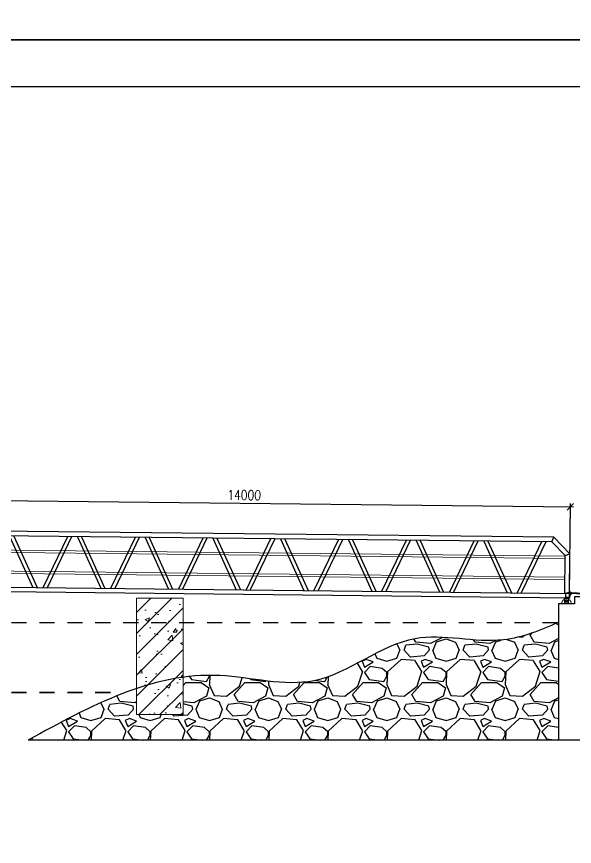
# Model space of a CAD drawing. Extents: x 15372 to 116961, y 24572 to 128109.
# Drawn here: x 28422 to 40394, y 46126 to 63933 of the extents above; entities that cross this region are included whole.
import ezdxf

# ---------------------------------------------------------------- set-up
doc = ezdxf.new("R2010")
doc.units = 0
doc.header["$LTSCALE"] = 1000
doc.header["$MEASUREMENT"] = 0
doc.linetypes.add('CENTER', pattern=[2, 1.25, -0.25, 0.25, -0.25])
doc.linetypes.add('CENTER2', pattern=[28.575, 19.05, -3.175, 3.175, -3.175])
for name, color, linetype, lineweight in [('加强板', 140, 'Continuous', 18), ('图框', 7, 'Continuous', 13), ('型材', 7, 'Continuous', 15), ('结构', 52, 'Continuous', 18), ('铝斜撑', 241, 'Continuous', 9)]:
    doc.layers.add(name, color=color, linetype=linetype, lineweight=lineweight)
for name, color, linetype in [('标注', 9, 'Continuous'), ('铝横梁', 220, 'Continuous'), ('铝通', 4, 'Continuous')]:
    doc.layers.add(name, color=color, linetype=linetype)
doc.styles.add('HZTXT', font='txtw.shx', dxfattribs={"width": 0.8, "bigfont": 'hztxtw.shx'})
doc.dimstyles.new('DIM-70', dxfattribs={"dimscale": 70, "dimtxt": 3, "dimasz": 2, "dimexe": 1, "dimexo": 1, "dimgap": 1, "dimtad": 1, "dimdec": 1, "dimdsep": 46, "dimtxsty": 'HZTXT', "dimblk": 'OBLIQUE', "dimcen": 0, "dimdle": 1, "dimclrd": 9, "dimclre": 9, "dimclrt": 2, "dimadec": 1, "dimazin": 0, "dimtfac": 1, "dimtdec": 1, "dimtix": 1, "dimtmove": 2, "dimatfit": 3, "dimldrblk": 'OBLIQUE', "dimfxl": 15, "dimtolj": 1, "dimtzin": 0, "dimarcsym": 1})

# ---------------------------------------------------------------- blocks, each defined once
blk = doc.blocks.new('JAGZZ')
at = {"color": 1, "linetype": 'CENTER2'}
for p, q in [((524707, 12979), (524707, 13014)), ((524725, 12996), (524689, 12996))]:
    blk.add_line(p, q, dxfattribs=at)
at = {"layer": '结构', "color": 4}
for p, q in [((524597, 12929), (524597, 12941)), ((524817, 12941), (524597, 12941)), ((524817, 12929), (524597, 12929)), ((524817, 12929), (524817, 12941))]:
    blk.add_line(p, q, dxfattribs=at)
for points in [[(524670, 12941), (524670, 13001), (524662, 13001), (524662, 12941)], [(524744, 12941), (524744, 13001), (524752, 13001), (524752, 12941)]]:
    blk.add_lwpolyline(points, close=True, dxfattribs=at)
at = {"layer": '结构'}
blk.add_circle((524707, 12996), 13, dxfattribs=at)
at = {"layer": '结构', "color": 4}
blk.add_arc((524707, 12931), 106, 5.7248, 174.2752, dxfattribs=at)
blk = doc.blocks.new('*U283')
at = {"color": 5, "const_width": 30}
blk.add_lwpolyline([(166, 0), (-166, 0)], dxfattribs=at)
blk = doc.blocks.new('*U284')
at = {"color": 0, "linetype": 'ByBlock', "lineweight": -2, "transparency": 16777216}
for p in [(0, 0), (600, 0), (1200, 0), (1800, 0), (2400, 0), (3000, 0), (3600, 0), (4200, 0), (4800, 0), (5400, 0), (6000, 0), (6600, 0), (7200, 0), (7800, 0), (8400, 0), (9000, 0), (9600, 0), (10200, 0), (10800, 0), (11400, 0), (12000, 0), (12600, 0)]:
    blk.add_blockref('*U283', p, dxfattribs=at)
blk = doc.blocks.new('*U285')
at = {"color": 5, "const_width": 30}
blk.add_lwpolyline([(166, 0), (-166, 0)], dxfattribs=at)
blk = doc.blocks.new('*U286')
at = {"color": 0, "linetype": 'ByBlock', "lineweight": -2, "transparency": 16777216}
for p in [(0, 0), (600, 0), (1200, 0), (1800, 0), (2400, 0), (3000, 0), (3600, 0), (4200, 0), (4800, 0), (5400, 0), (6000, 0), (6600, 0), (7200, 0), (7800, 0), (8400, 0), (9000, 0), (9600, 0), (10200, 0), (10800, 0), (11400, 0), (12000, 0), (12600, 0), (13200, 0), (13800, 0), (14400, 0), (15000, 0), (15600, 0), (16200, 0), (16800, 0), (17400, 0), (18000, 0), (18600, 0), (19200, 0), (19800, 0), (20400, 0), (21000, 0), (21600, 0), (22200, 0)]:
    blk.add_blockref('*U285', p, dxfattribs=at)
blk = doc.blocks.new('EB')
at = {"layer": '加强板'}
blk.add_lwpolyline([(1337537242, 365767056), (1337537242, 365767006), (1337537257, 365767006), (1337537267, 365767056)], close=True, dxfattribs=at)
at = {"layer": '铝通'}
blk.add_lwpolyline([(1337537285, 365767056, 0.668622), (1337537254, 365767090), (1337537162, 365767061), (1337537162, 365766981), (1337537242, 365766981)], format="xyb", close=True, dxfattribs=at)
blk.add_circle((1337537262, 365767066), 7, dxfattribs=at)
blk = doc.blocks.new('A$C1CD0366B')
at = {"color": 1, "linetype": 'CENTER', "ltscale": 0.52}
for p, q in [((46, 50), (74, 50)), ((60, 36), (60, 64))]:
    blk.add_line(p, q, dxfattribs=at)
blk.add_lwpolyline([(0, 100), (0, 0), (10, 0), (10, 100)], close=True)
blk.add_lwpolyline([(10, 100), (87, 74, -0.315452), (90, 69), (90, 31, -0.315452), (87, 26), (10, 0)], format="xyb")
blk.add_circle((60, 50), 11)
blk = doc.blocks.new('GW-R')
at = {"color": 3, "linetype": 'CENTER2'}
for p, q in [((8398, 1960), (8368, 1960)), ((8383, 1945), (8383, 1975))]:
    blk.add_line(p, q, dxfattribs=at)
at = {"color": 1, "linetype": 'CENTER', "ltscale": 0.52}
for p, q in [((8369, 1960), (8397, 1960)), ((8383, 1974), (8383, 1946))]:
    blk.add_line(p, q, dxfattribs=at)
blk.add_lwpolyline([(8443, 2035), (8323, 2035), (8323, 2025), (8443, 2025)], close=True)
at = {"color": 0}
for points in [[(8360, 1942), (8323, 2025)], [(8406, 1942), (8443, 2025)]]:
    blk.add_lwpolyline(points, dxfattribs=at)
blk.add_lwpolyline([(8406, 1942, -0.317501), (8397, 1935), (8370, 1935, -0.317501), (8360, 1942)], format="xyb")
blk.add_circle((8383, 1960), 9)
blk.add_circle((8383, 1960), 9)
blk.add_arc((8383, 1960), 55, 144.9944, 35.0056)
blk = doc.blocks.new('*U234')
at = {"layer": '铝横梁', "color": 6}
for points in [[(-664, 550), (-151, -550)], [(-576, 550), (-62, -550)], [(576, 550), (62, -550)], [(664, 550), (151, -550)]]:
    blk.add_lwpolyline(points, dxfattribs=at)
blk = doc.blocks.new('*U235')
at = {"layer": '标注', "color": 0, "linetype": 'ByBlock', "lineweight": -2, "transparency": 16777216}
for p in [(0, 0), (1454, 0), (2908, 0), (4362, 0), (5816, 0), (7270, 0), (8724, 0), (10178, 0), (11632, 0)]:
    blk.add_blockref('*U234', p, dxfattribs=at)
blk = doc.blocks.new('ythg')
at = {"layer": '型材', "elevation": 0}
for points in [[(709707, 79355), (723507, 79355), (723507, 79305), (709707, 79305)], [(709707, 78905), (723507, 78905), (723507, 78855), (709707, 78855)]]:
    blk.add_lwpolyline(points, close=True, dxfattribs=at)
at = {"layer": '铝通', "color": 4, "elevation": 0}
for points in [[(723607, 78555), (723607, 79405), (723257, 79755), (709957, 79755), (709607, 79405), (709607, 78555)], [(723507, 78555), (723507, 79364), (723215, 79655), (709998, 79655), (709707, 79364), (709707, 78555)], [(709957, 79755), (709998, 79655)], [(723215, 79655), (723257, 79755)], [(709707, 79364), (709607, 79405)], [(723507, 79364), (723607, 79405)], [(709607, 78555), (723607, 78555), (723607, 78455), (709607, 78455), (709607, 78555)]]:
    blk.add_lwpolyline(points, dxfattribs=at)
at = {"layer": '铝通'}
blk.add_circle((709587, 78560, 0), 7, dxfattribs=at)
blk.add_blockref('GW-R', (701274, 76420, 0))
at = {"layer": '图框', "rotation": 270}
blk.add_blockref('A$C1CD0366B', (723497, 78455, 0), dxfattribs=at)
at = {"layer": '型材', "color": 22, "xscale": -1}
blk.add_blockref('EB', (1338246849, -365688506, 0), dxfattribs=at)
at = {"layer": '型材', "color": 22}
blk.add_blockref('EB', (-1336813636, -365688506, 0), dxfattribs=at)
at = {"layer": '标注', "color": 4, "linetype": 'ByBlock'}
blk.add_blockref('*U235', (710791, 79105, 0), dxfattribs=at)
blk = doc.blocks.new('_Oblique')
at = {"color": 0, "linetype": 'ByBlock', "lineweight": -2}
blk.add_line((-0.5, -0.5), (0.5, 0.5), dxfattribs=at)
blk = doc.blocks.new('*D394')
at = {"color": 9, "lineweight": -2, "transparency": 16777216}
for p, q in [((26286, 51677), (26308, 53636)), ((26237, 53566), (40376, 53414)), ((40286, 51526), (40307, 53484))]:
    blk.add_line(p, q, dxfattribs=at)
at = {"layer": 'Defpoints', "color": 0, "transparency": 16777216}
for p in [(40306, 53414), (26286, 51607), (40285, 51456)]:
    blk.add_point(p, dxfattribs=at)
at = {"color": 9, "lineweight": -2, "transparency": 16777216, "xscale": 140, "yscale": 140, "zscale": 140}
for p, rotation in [((26307, 53566), 179.3802811806178), ((40306, 53414), 359.3802811806179)]:
    blk.add_blockref('_Oblique', p, dxfattribs=dict(at, rotation=rotation))
at = {"color": 2, "transparency": 16777216, "insert": (33308, 53665), "char_height": 210, "attachment_point": 5, "rotation": 359.3803, "style": 'HZTXT'}
blk.add_mtext('\\A1;14000', dxfattribs=at)
blk = doc.blocks.new('A$C32F71815')
at = {"layer": '铝斜撑', "linetype": 'Continuous'}
for p, q in [((3, 20), (0, 20)), ((0, 20), (0, 0)), ((40, 0), (0, 0)), ((3, 20), (3, 3)), ((40, 3), (3, 3)), ((40, 0), (40, 3))]:
    blk.add_line(p, q, dxfattribs=at)
blk = doc.blocks.new('tb')
at = {"lineweight": 0}
h = blk.add_hatch(dxfattribs=at)
h.set_pattern_fill('ANSI31', color=256, scale=0.125, style=0)
h.set_pattern_definition([(45, (-488846.90197, 126237.06756), (-0.2806330038, 0.28063300377), [])])
edge = h.paths.add_edge_path(flags=17)
edge.add_arc((0, 0), 6.5, 0, 360)
edge = h.paths.add_edge_path()
edge.add_arc((0, 0), 10, 0, 360)
for p, q in [((-15, -5), (-15, 15)), ((-15, 15), (943, 15)), ((-10, 10), (-10, -5)), ((942, 10), (-10, 10)), ((942, 10), (982, -16)), ((943, 15), (985, -12)), ((-10, -5), (-15, -5)), ((927, -10), (927, -20)), ((937, -30), (957, -30)), ((941, -23), (953, -23)), ((941, -30), (941, -23)), ((945, -23), (945, -7)), ((950, -23), (950, -7)), ((953, -30), (953, -23)), ((967, -10), (967, -20)), ((982, -16), (985, -12))]:
    blk.add_line(p, q, dxfattribs=at)
for points in [[(14, -10), (14, 10), (927, 10), (927, -10)], [(44, 10), (44, -10), (14, -10), (14, 10)], [(356, 10), (356, -10), (326, -10), (326, 10)], [(668, 10), (668, -10), (638, -10), (638, 10)]]:
    blk.add_lwpolyline(points, close=True, dxfattribs=at)
for radius in [10, 6.5]:
    blk.add_circle((0, 0), radius, dxfattribs=at)
for centre, start, end in [((937, -20), 180, 270), ((957, -20), 270, 0)]:
    blk.add_arc(centre, 10, start, end, dxfattribs=at)
blk.add_blockref('A$C32F71815', (927, -10), dxfattribs=at)

msp = doc.modelspace()

# ---------------------------------------------------------------- hatches: boundary and pattern name
h = msp.add_hatch()
h.set_pattern_fill('GRAVEL', color=256, scale=50)
h.set_pattern_definition([(228.012788, (-609155.15, -41107.75), (-10160.000001, -11429.999999), [170.8607, -16915.2418]), (184.969741, (-609269.45, -41234.75), (15239.999994, 1270.0000723), [293.2024, -29027.0244]), (132.510447, (-609561.55, -41260.15), (12700.000005, -13969.999995), [206.7408, -20467.3614]), (267.273689, (-610056.85, -41577.65), (1270.0000027, 25400), [267.0023, -26433.2187]), (292.833654, (-610069.55, -41844.35), (-6350.0000005, 15240), [261.8168, -25919.9039]), (357.273689, (-609967.95, -42085.65), (-25400, 1270.0000027), [267.0023, -26433.2187]), (37.6942405, (-609701.25, -42098.348), (-16509.9999993, -12700.000001), [353.0968, -34956.5577]), (72.255328, (-609421.85, -41882.45), (8890.0000024, 27939.9999992), [333.3598, -33002.6283]), (121.429566, (-609320.25, -41564.95), (-10160.0000014, 16509.999999), [267.9065, -26522.7728]), (175.236358, (-609459.95, -41336.35), (13970, -1270.000002), [305.8566, -14986.9685]), (222.397438, (-609764.75, -41310.948), (-15239.9999995, -13970.0000005), [395.539, -39158.3863]), (138.814075, (-608799.55, -41590.35), (-8890, 7620), [135.0023, -13365.283]), (171.469234, (-608901.15, -41501.45), (16510.0000004, -2539.999997), [256.841, -25427.3195]), (225, (-609155.15, -41463.35), (-2e-13, -1270), [179.6047, -1616.4466]), (203.19859, (-609244.05, -41310.95), (6350, 2540), [96.7207, -9575.3112]), (291.80141, (-609332.95, -41349.05), (-1270, 3810), [136.7828, -6702.3765]), (30.963757, (-609282.15, -41476.05), (3810, 2540), [222.1598, -7183.149]), (161.56505, (-609091.65, -41361.75), (2540, -1270), [160.6436, -3855.449]), (16.38954, (-610069.55, -41349.05), (12700, 3810), [225.044, -22279.4133]), (70.346176, (-609853.65, -41285.55), (-5080, -13970), [188.7995, -18691.1078]), (293.19859, (-609091.65, -41107.75), (-2540, 6350), [193.44, -9478.5918]), (343.61046, (-609015.45, -41285.55), (-12700, 3809.999999), [225.044, -22279.4133]), (339.443955, (-610069.55, -42136.45), (-6350, 2540), [217.0176, -10633.8672]), (294.77514, (-609866.35, -42212.65), (-6350.000008, 13969.999997), [181.836, -18001.7967]), (66.80141, (-609078.95, -42377.75), (2540, 6350), [193.44, -9478.5918]), (17.354025, (-609002.75, -42199.95), (-16510, -5080.000001), [212.8914, -21076.188]), (69.443955, (-609701.25, -42377.75), (-2540, -6350), [108.5088, -10742.376]), (101.309932, (-609155.15, -42377.75), (-1270, 5080), [64.7573, -6410.9975]), (165.963757, (-609167.85, -42314.25), (3810, -1270), [261.8168, -4974.5273]), (186.009006, (-609421.85, -42250.75), (12700, 1270.000001), [242.6335, -24020.6824]), (303.69007, (-609282.15, -41590.35), (-1270, 2540), [183.162, -4395.8882]), (353.157227, (-609180.55, -41742.75), (21590, -2539.999999), [319.7784, -31658.0045]), (60.945396, (-608863.05, -41780.85), (-5080, -8890), [130.754, -12944.6962]), (90, (-608799.5, -41666.5), (-1270, 1270), [76.2, -1193.8]), (120.256437, (-609447.25, -42212.65), (5080, -8890), [176.4335, -17466.9704]), (48.012787, (-609536.15, -42060.25), (10160.000001, 11429.999999), [341.7214, -16744.381]), (0, (-609307.5, -41806.2), (1270, 1270), [330.2, -939.8]), (325.304846, (-608977.35, -41806.25), (12700.000005, -8889.999993), [200.8048, -19879.6584]), (254.054604, (-608812.25, -41920.55), (-1270, -5080), [184.9145, -9060.825]), (207.645975, (-608863.05, -42098.35), (-24130.000001, -12699.9999983), [301.0725, -29806.2322]), (175.426079, (-609129.75, -42238.05), (-16510, 1270), [318.5147, -31532.9232])])
edge = h.paths.add_edge_path()
edge.add_spline(control_points=[(40049.24, 50929.29), (39663.51, 50767.29), (38682.97, 50355.5), (36761.54, 50943.5), (34977.76, 49306.94), (33184.27, 49840.32), (32253.13, 49791.34), (31993.47, 49755.34)], knot_values=[0, 0, 0, 0, 1232.49515576, 3133.08911872, 5475.23194435, 7506.15519588, 8305.28990049, 8305.28990049, 8305.28990049, 8305.28990049], degree=3, periodic=0)
edge.add_line((31993.47, 49755.34), (31993.47, 48954.35))
edge.add_line((31993.47, 48954.35), (30993.47, 48954.35))
edge.add_line((30993.47, 48954.35), (30993.47, 49512.76))
edge.add_spline(control_points=[(30993.47, 49512.76), (30204.22, 49246.1), (29437.52, 48826.43), (28670.81, 48406.75)], knot_values=[9346.53530728, 9346.53530728, 9346.53530728, 9346.53530728, 11845.33794187, 11845.33794187, 11845.33794187, 11845.33794187], degree=3, periodic=0)
edge.add_line((28670.81, 48406.75), (40049.24, 48406.75))
edge.add_line((40049.24, 48406.75), (40049.24, 50929.29))
at = {"layer": '结构'}
h = msp.add_hatch(dxfattribs=at)
h.set_pattern_fill('ANSI31', color=256, scale=100)
h.set_pattern_definition([(45, (-227316.86, -45969.32), (-224.5064, 224.5064), [])])
h.paths.add_polyline_path([(31993.47, 51454.35), (30993.47, 51454.35), (30993.47, 48954.35), (31993.47, 48954.35)])
h = msp.add_hatch(dxfattribs=at)
h.set_pattern_fill('AR-CONC', color=256, scale=5)
h.set_pattern_definition([(50, (-227316.86, -45969.3), (910.9233, -79.6954), [95.25, -1047.75]), (355, (-227316.9, -45969.3), (-176.217, 955.2842), [76.2, -838.203]), (100.45144, (-227240.95, -45976), (734.7062, 875.5888), [80.95, -890.4512]), (46.1842, (-227316.9, -45715.3), (1355.395, -210.2116), [142.875, -1571.625]), (96.63556, (-227203.9, -45732.8), (1187.0207, 1237.1306), [121.425, -1335.678]), (351.18415, (-227316.9, -45715.3), (1187.021, 1237.1306), [114.3, -1257.299]), (21, (-227189.86, -45778.8), (758.072, -511.326), [95.25, -1047.75]), (326, (-227189.9, -45778.8), (309.01, 920.9398), [76.2, -838.2]), (71.45144, (-227126.7, -45821.4), (1067.082, 409.6138), [80.95, -890.4497]), (37.5, (-227316.86, -45969.32), (15.443, 422.7752), [0, -828.04, 0, -850.9, 0, -841.375]), (7.5, (-227316.86, -45969.3), (334.0983, 500.9029), [0, -485.14, 0, -808.99, 0, -320.675]), (327.5, (-227600.07, -45969.32), (677.95298, -28.6437), [0, -317.5, 0, -990.6, 0, -1314.45]), (317.5, (-227727.07, -45969.3), (740.6459, 127.1325), [0, -412.75, 0, -657.86, 0, -933.45])])
h.paths.add_polyline_path([(31993.47, 51454.35), (30993.47, 51454.35), (30993.47, 48954.35), (31993.47, 48954.35)])

# ---------------------------------------------------------------- linework, layer by layer
for points in [[(16134.92, 112757.78), (107117.1, 112757.78), (107117.1, 63433.28), (16134.92, 63433.28)], [(16134.92, 63433.28), (64382.45, 63433.28), (64382.45, 32093.11), (16134.92, 32093.11)], [(16939.03, 62433.28), (63225.19, 62433.28), (63225.19, 32781.23), (16939.03, 32781.23)]]:
    msp.add_lwpolyline(points, close=True)
for points in [[(42477.2, 51479.29), (40399.24, 51479.29), (40399.24, 51329.29), (40049.24, 51329.29), (40049.24, 48406.75)], [(40049.24, 48406.75), (28670.81, 48406.75)], [(42477.2, 48406.75), (40049.24, 48406.75)]]:
    msp.add_lwpolyline(points)
msp.add_spline([(40049.24, 50929.29), (38873.65, 50559.1), (36973.2, 50582.55), (34810.97, 49682.34), (32782.99, 49791.82), (28670.81, 48406.75)], degree=3)
msp.add_lwpolyline([(30993.47, 51454.35), (30993.47, 48954.35), (31993.47, 48954.35), (31993.47, 51454.35), (30993.47, 51454.35)], dxfattribs=at)

# ---------------------------------------------------------------- block references
for name, p, rotation in [('ythg', (-684128.19, -19168.29, 0), 359.3802811806179), ('tb', (40306.01, 51560.41), 357.0157503742657)]:
    msp.add_blockref(name, p, dxfattribs=dict(rotation=rotation))
at = {"color": 0}
msp.add_blockref('JAGZZ', (-484482.82, 38399.8), dxfattribs=at)
for name, p in [('*U286', (17673.73, 50929.29)), ('*U284', (17673.73, 49429.29))]:
    msp.add_blockref(name, p)

# ---------------------------------------------------------------- dimensions: what is measured, and where the dimension line sits
dim = msp.add_aligned_dim(p1=(26285.7, 51607.06), p2=(40284.88, 51455.64), distance=1958.78, dimstyle='DIM-70')
dim.commit()
dim.dimension.update_dxf_attribs({"geometry": '*D394', "text_midpoint": (33308.37, 53665.01)})

doc.saveas('drawing.dxf')
